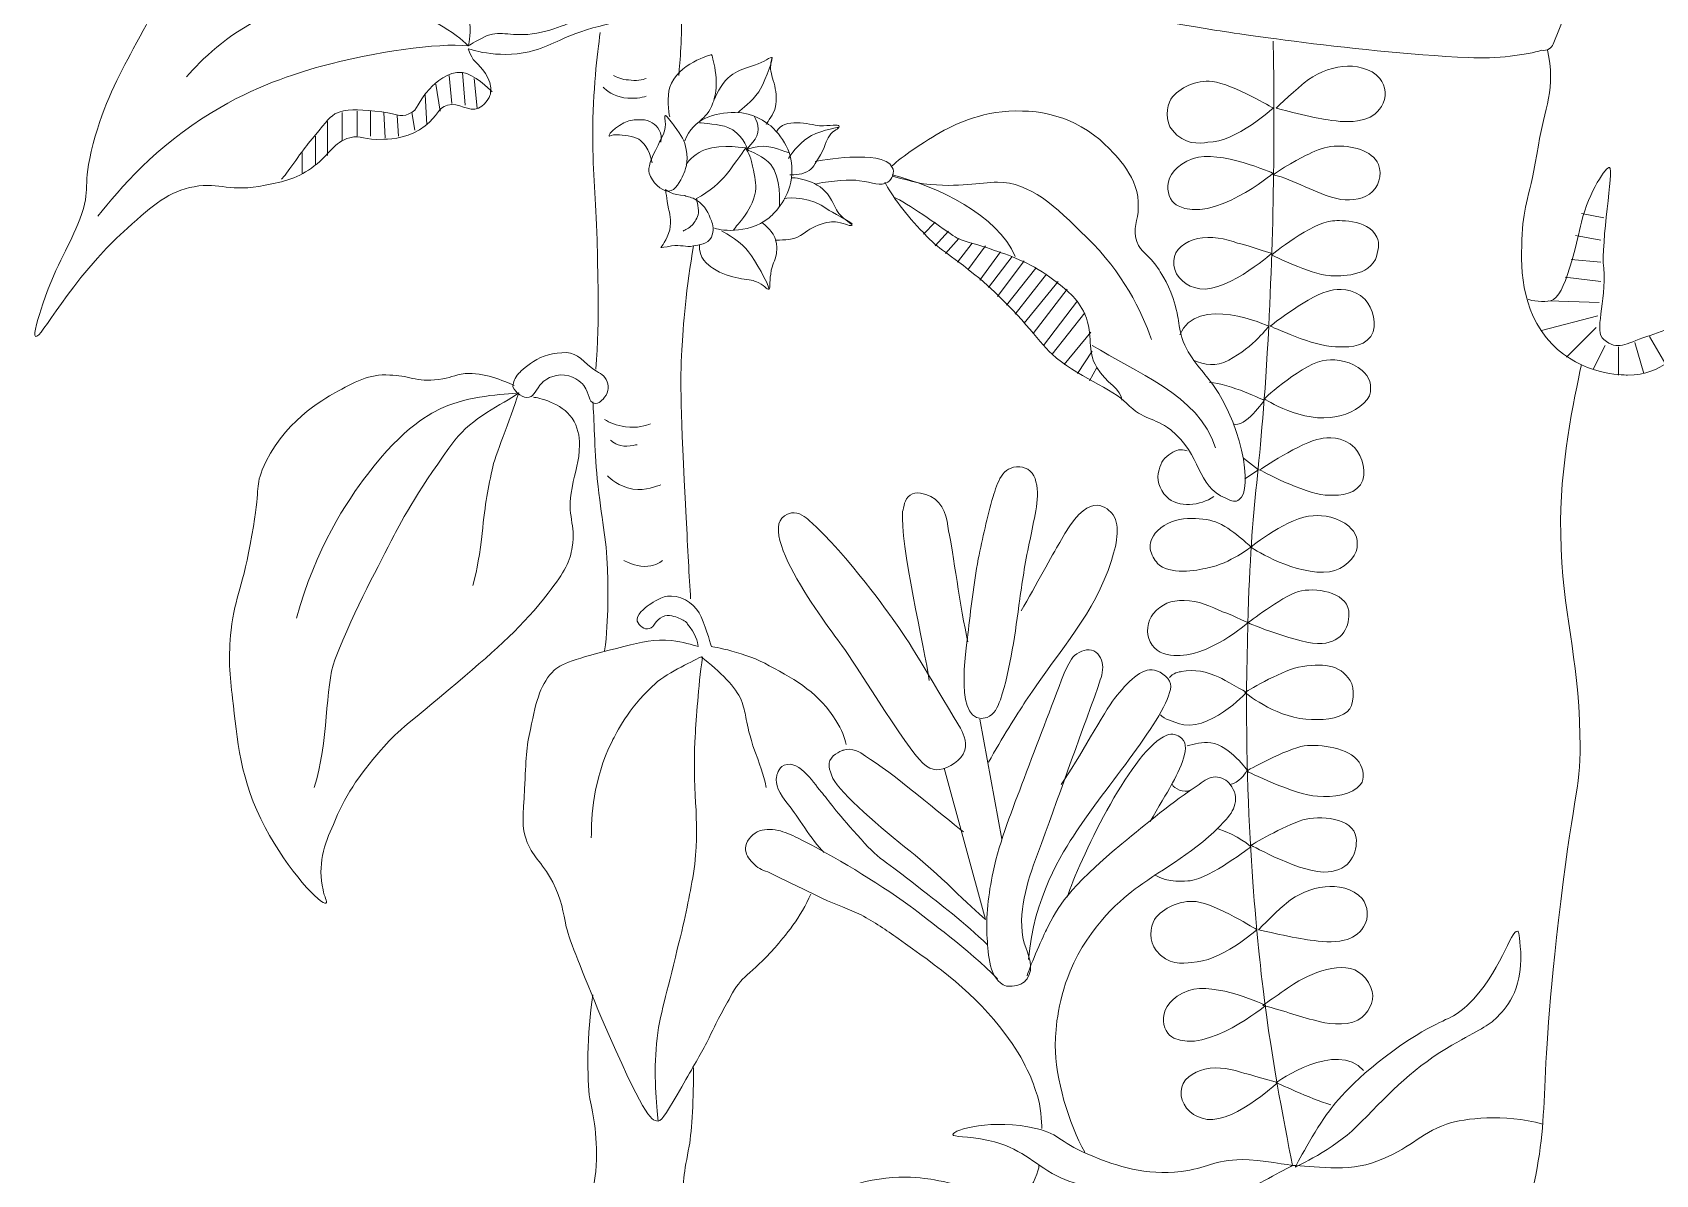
# Model space of a CAD drawing. Extents: x 26 to 586, y 226 to 583.
# Drawn here: x 294.4 to 403.9, y 269.6 to 346.6 of the extents above; entities that cross this region are included whole.
import ezdxf

# ---------------------------------------------------------------- set-up
doc = ezdxf.new("R2010")
doc.units = 0
doc.header["$MEASUREMENT"] = 0
doc.layers.add('Layer 1', color=7, linetype='Continuous')

msp = doc.modelspace()

# ---------------------------------------------------------------- linework, layer by layer
at = {"layer": 'Layer 1', "color": 7, "lineweight": 18, "true_color": 0xffffff}
for points in [[(323.42, 343.89), (323.62, 341.69)], [(321.62, 343.09), (321.92, 341.29)], [(322.52, 343.69), (322.72, 341.79)], [(324.22, 343.49), (324.42, 341.49)], [(320.92, 342.39), (321.02, 340.39)], [(314.32, 340.59), (314.32, 338.29)], [(315.32, 341.19), (315.32, 339.29)], [(316.32, 341.29), (316.32, 339.59)], [(317.22, 341.29), (317.22, 339.59)], [(318.12, 341.19), (318.22, 339.49)], [(319.02, 340.99), (319.12, 339.59)], [(320.02, 341.19), (320.22, 339.99)], [(313.52, 339.59), (313.52, 337.69)], [(312.62, 338.49), (312.62, 337.09)], [(398.92, 334.39), (400.42, 334.09)], [(354.52, 332.99), (355.32, 333.79)], [(355.32, 332.19), (356.22, 333.19)], [(400.22, 332.59), (398.52, 332.89)], [(356.02, 331.69), (356.92, 332.69)], [(356.82, 331.09), (357.82, 332.39)], [(357.52, 330.59), (358.72, 332.19)], [(358.32, 329.89), (359.72, 331.79)], [(358.92, 329.39), (360.52, 331.49)], [(359.52, 328.79), (361.32, 331.19)], [(400.22, 331.09), (398.22, 331.29)], [(360.12, 328.19), (362.12, 330.69)], [(360.72, 327.59), (362.82, 330.29)], [(361.32, 326.99), (363.62, 329.79)], [(397.82, 330.09), (400.22, 329.79)], [(361.92, 326.29), (364.22, 329.29)], [(362.62, 325.49), (364.92, 328.49)], [(363.22, 324.89), (365.42, 327.69)], [(400.02, 327.49), (396.22, 326.49)], [(396.72, 328.49), (400.12, 328.39)], [(364.02, 324.19), (365.82, 326.39)], [(399.92, 326.69), (397.92, 324.69)], [(400.52, 325.49), (399.72, 323.89)], [(401.42, 325.39), (401.42, 323.49)], [(402.52, 325.69), (403.12, 323.59)], [(403.52, 326.09), (404.62, 324.19)], [(364.92, 323.59), (365.92, 325.09)], [(365.72, 323.09), (366.22, 323.99)], [(376.22, 316.49), (377.12, 317.09), (376.12, 317.89)], [(359.82, 292.19), (358.32, 300.29)]]:
    msp.add_lwpolyline(points, dxfattribs=at)
for points, knots in [([(397.02, 345.79), (397.02, 345.79), (397.82, 347.79), (397.82, 347.79), (397.92, 348.09), (399.82, 347.89), (400.32, 347.69), (402.22, 346.99), (402.22, 348.19), (404.92, 348.09), (407.42, 347.89), (407.52, 349.79), (408.62, 349.99), (410.42, 350.39), (411.92, 349.49), (411.92, 349.49), (411.92, 349.49), (412.52, 347.49), (412.52, 347.49), (412.62, 347.09), (413.02, 346.89), (413.42, 346.99), (414.52, 347.09), (416.52, 347.49), (417.72, 347.89), (424.02, 350.09), (427.12, 351.19), (428.32, 351.89), (433.32, 354.79), (434.02, 356.09), (439.92, 360.29), (448.72, 366.59), (451.92, 366.99), (455.32, 372.09), (456.42, 373.79), (457.82, 375.89), (458.22, 378.99), (458.42, 380.49), (458.62, 383.59), (454.72, 391.69), (451.82, 397.69), (450.42, 400.59), (447.62, 403.49), (445.62, 405.59), (444.12, 406.49), (432.92, 412.19), (420.02, 418.79), (420.92, 418.09), (416.92, 420.29), (407.62, 425.29), (407.02, 426.29), (402.22, 427.99), (396.52, 429.99), (392.22, 431.59), (387.22, 430.29), (382.62, 429.09), (382.52, 426.89), (376.02, 424.29), (370.22, 421.99), (369.02, 423.29), (365.22, 421.59), (358.22, 418.49), (355.02, 411.19), (352.52, 405.39), (348.72, 396.49), (351.22, 395.39), (347.12, 385.09), (343.82, 376.69), (341.52, 375.89), (340.92, 369.89), (340.72, 367.69), (339.72, 359.39), (344.82, 354.09), (347.42, 351.39), (351.32, 350.59), (358.92, 348.89), (365.02, 347.59), (363.92, 348.49), (373.92, 346.79), (373.92, 346.79), (383.12, 345.29), (391.32, 344.89), (393.12, 344.79), (395.32, 345.09), (396.22, 345.39), (396.62, 345.29), (396.92, 345.59), (397.02, 345.79)], [0, 0, 0, 0, 1, 1, 1, 2, 2, 2, 3, 3, 3, 4, 4, 4, 5, 5, 5, 6, 6, 6, 7, 7, 7, 8, 8, 8, 9, 9, 9, 10, 10, 10, 11, 11, 11, 12, 12, 12, 13, 13, 13, 14, 14, 14, 15, 15, 15, 16, 16, 16, 17, 17, 17, 18, 18, 18, 19, 19, 19, 20, 20, 20, 21, 21, 21, 22, 22, 22, 23, 23, 23, 24, 24, 24, 25, 25, 25, 26, 26, 26, 27, 27, 27, 28, 28, 28, 29, 29, 29, 29]), ([(338.02, 343.69), (338.12, 344.69), (338.22, 346.19), (338.22, 348.19), (338.32, 351.99), (337.72, 353.19), (337.92, 356.49), (337.92, 357.49), (338.22, 359.19), (338.72, 362.39), (339.42, 366.69), (339.72, 367.99), (340.02, 370.09), (340.52, 373.09), (340.72, 376.19), (341.22, 382.59), (341.72, 389.69), (341.72, 391.09), (341.42, 392.59), (341.02, 394.89), (340.72, 394.89), (339.42, 399.39), (337.72, 405.09), (336.82, 408.19), (336.62, 412.09), (336.52, 413.59), (336.62, 414.89), (336.22, 417.29), (336.02, 418.79), (335.72, 419.99), (335.52, 420.79)], [0, 0, 0, 0, 1, 1, 1, 2, 2, 2, 3, 3, 3, 4, 4, 4, 5, 5, 5, 6, 6, 6, 7, 7, 7, 8, 8, 8, 9, 9, 9, 10, 10, 10, 10]), ([(332.42, 348.19), (331.92, 347.89), (331.22, 347.49), (330.32, 347.09), (329.72, 346.89), (329.02, 346.59), (328.12, 346.49), (326.52, 346.29), (325.92, 346.79), (324.92, 346.29), (324.32, 345.99), (323.82, 345.69), (323.82, 345.69), (323.82, 345.69), (324.02, 346.39), (323.92, 347.19), (323.92, 347.69), (323.62, 348.29), (321.32, 350.19), (320.12, 351.19), (319.52, 351.69), (318.62, 352.29), (317.32, 353.09), (316.32, 353.79), (314.92, 354.09), (312.52, 354.69), (310.52, 353.99), (309.42, 353.59), (306.72, 352.69), (305.12, 351.09), (304.42, 350.39), (303.12, 349.09), (302.52, 347.89), (301.22, 345.49), (300.22, 343.59), (299.22, 341.79), (298.52, 339.09), (297.72, 336.09), (298.42, 336.19), (297.62, 333.99), (296.92, 332.19), (296.12, 331.19), (295.12, 328.29), (294.82, 327.39), (294.42, 326.19), (294.62, 326.09), (295.02, 325.89), (296.82, 329.79), (300.82, 333.39), (302.62, 334.99), (303.62, 335.89), (305.32, 336.19), (307.12, 336.49), (307.72, 335.79), (310.12, 336.29), (311.32, 336.49), (312.42, 336.79), (313.42, 337.59), (314.52, 338.39), (314.72, 339.19), (315.82, 339.49), (316.62, 339.69), (316.72, 339.29), (318.12, 339.39), (318.72, 339.39), (319.92, 339.49), (320.92, 340.29), (321.82, 340.99), (321.72, 341.49), (322.42, 341.69), (323.22, 341.89), (323.82, 341.19), (324.52, 341.49), (325.12, 341.79), (325.32, 342.39), (325.32, 342.49), (325.52, 343.49), (324.52, 344.39), (324.42, 344.49), (324.02, 344.79), (323.82, 345.49), (323.82, 345.49), (323.82, 345.49), (325.72, 344.79), (327.92, 345.29), (329.62, 345.69), (329.82, 346.19), (332.22, 346.89), (333.32, 347.19), (334.32, 347.39), (334.92, 347.59)], [0, 0, 0, 0, 1, 1, 1, 2, 2, 2, 3, 3, 3, 4, 4, 4, 5, 5, 5, 6, 6, 6, 7, 7, 7, 8, 8, 8, 9, 9, 9, 10, 10, 10, 11, 11, 11, 12, 12, 12, 13, 13, 13, 14, 14, 14, 15, 15, 15, 16, 16, 16, 17, 17, 17, 18, 18, 18, 19, 19, 19, 20, 20, 20, 21, 21, 21, 22, 22, 22, 23, 23, 23, 24, 24, 24, 25, 25, 25, 26, 26, 26, 27, 27, 27, 28, 28, 28, 29, 29, 29, 30, 30, 30, 30]), ([(323.82, 345.69), (323.02, 346.49), (320.92, 347.89), (318.72, 348.59), (314.72, 349.79), (311.22, 348.19), (309.92, 347.59), (307.52, 346.39), (305.82, 344.79), (304.82, 343.59)], [0, 0, 0, 0, 1, 1, 1, 2, 2, 2, 3, 3, 3, 3]), ([(396.62, 345.39), (397.22, 342.89), (396.42, 341.39), (396.02, 338.99), (395.42, 335.39), (395.02, 334.99), (394.92, 332.99), (394.82, 330.99), (394.72, 327.89), (396.92, 325.59), (398.92, 323.49), (401.72, 323.49), (402.02, 323.49), (404.62, 323.49), (404.72, 324.99), (408.52, 326.09), (410.82, 326.69), (411.32, 326.39), (415.32, 327.39), (417.42, 327.89), (418.42, 328.29), (419.02, 329.29), (419.62, 330.29), (419.82, 331.69), (419.12, 332.69), (418.42, 333.79), (417.22, 333.29), (415.82, 334.39), (414.92, 335.09), (414.42, 336.49), (413.42, 339.19), (412.72, 341.19), (412.22, 342.49), (412.32, 344.29), (412.32, 345.69), (413.12, 346.09), (412.52, 347.59)], [0, 0, 0, 0, 1, 1, 1, 2, 2, 2, 3, 3, 3, 4, 4, 4, 5, 5, 5, 6, 6, 6, 7, 7, 7, 8, 8, 8, 9, 9, 9, 10, 10, 10, 11, 11, 11, 12, 12, 12, 12]), ([(332.72, 346.59), (332.52, 345.09), (332.22, 342.69), (332.22, 339.69), (332.22, 336.89), (332.42, 335.49), (332.52, 332.59), (332.52, 330.69), (332.72, 327.29), (332.42, 323.89)], [0, 0, 0, 0, 1, 1, 1, 2, 2, 2, 3, 3, 3, 3]), ([(323.82, 345.69), (321.72, 345.89), (317.62, 345.29), (313.82, 344.29), (312.12, 343.79), (309.42, 342.99), (306.52, 341.19), (302.72, 338.89), (300.32, 336.09), (298.82, 334.19)], [0, 0, 0, 0, 1, 1, 1, 2, 2, 2, 3, 3, 3, 3]), ([(339.42, 340.59), (339.62, 340.79), (340.02, 341.09), (340.22, 341.59), (340.52, 342.19), (340.72, 343.29), (340.32, 344.79), (340.32, 344.99), (340.22, 345.09), (340.22, 345.09), (340.22, 345.09), (337.92, 344.49), (337.42, 342.89), (337.22, 342.29), (337.32, 341.19), (337.42, 340.89)], [0, 0, 0, 0, 1, 1, 1, 2, 2, 2, 3, 3, 3, 4, 4, 4, 5, 5, 5, 5]), ([(343.92, 340.39), (344.02, 340.59), (344.42, 341.09), (344.52, 341.49), (344.82, 342.79), (344.12, 343.69), (344.22, 344.39), (344.22, 344.59), (344.32, 344.89), (344.32, 344.89), (344.22, 344.99), (343.82, 344.59), (343.12, 344.39), (342.02, 343.99), (341.22, 343.89), (340.42, 342.09)], [0, 0, 0, 0, 1, 1, 1, 2, 2, 2, 3, 3, 3, 4, 4, 4, 5, 5, 5, 5]), ([(378.12, 345.99), (378.22, 341.89), (378.22, 334.49), (377.82, 326.79), (377.32, 316.59), (376.62, 315.49), (376.42, 306.69), (376.02, 294.69), (377.02, 285.99), (377.32, 283.09), (377.92, 277.79), (378.82, 273.29), (379.42, 270.19)], [0, 0, 0, 0, 1, 1, 1, 2, 2, 2, 3, 3, 3, 4, 4, 4, 4]), ([(325.42, 342.59), (325.22, 342.79), (324.22, 343.79), (323.42, 343.89), (322.42, 343.99), (321.62, 343.19), (321.22, 342.79), (320.32, 341.89), (320.52, 341.39), (319.82, 341.09), (319.22, 340.79), (318.92, 341.19), (317.52, 341.29), (316.32, 341.39), (315.62, 341.49), (314.82, 341.09), (314.32, 340.79), (314.22, 340.49), (313.02, 339.09), (312.52, 338.49), (311.52, 336.99), (311.22, 336.69)], [0, 0, 0, 0, 1, 1, 1, 2, 2, 2, 3, 3, 3, 4, 4, 4, 5, 5, 5, 6, 6, 6, 7, 7, 7, 7]), ([(342.02, 341.19), (342.32, 341.49), (342.92, 341.89), (343.42, 342.59), (343.72, 342.99), (344.32, 344.59), (344.32, 344.89)], [0, 0, 0, 0, 1, 1, 1, 2, 2, 2, 2]), ([(381.82, 340.69), (382.52, 340.59), (383.32, 340.49), (384.12, 340.69), (384.62, 340.79), (385.12, 341.09), (385.42, 341.59), (385.82, 342.19), (385.72, 342.99), (385.32, 343.49), (384.72, 344.19), (383.62, 344.39), (382.82, 344.29), (381.92, 344.19), (380.92, 343.79), (380.22, 343.19), (379.92, 342.99), (378.32, 341.49), (378.32, 341.49), (378.32, 341.49), (380.92, 340.79), (381.82, 340.69)], [0, 0, 0, 0, 1, 1, 1, 2, 2, 2, 3, 3, 3, 4, 4, 4, 5, 5, 5, 6, 6, 6, 7, 7, 7, 7]), ([(332.92, 342.89), (333.12, 342.69), (333.62, 342.29), (334.32, 342.19), (335.02, 342.09), (335.52, 342.19), (335.82, 342.29)], [0, 0, 0, 0, 1, 1, 1, 2, 2, 2, 2]), ([(333.62, 343.69), (333.82, 343.59), (334.22, 343.39), (334.62, 343.39), (335.12, 343.29), (335.62, 343.39), (335.82, 343.49)], [0, 0, 0, 0, 1, 1, 1, 2, 2, 2, 2]), ([(374.02, 343.29), (372.92, 343.39), (371.82, 342.89), (371.22, 342.09), (370.92, 341.59), (370.82, 340.59), (371.32, 339.99), (372.12, 338.99), (373.12, 339.09), (373.72, 339.19), (375.62, 339.19), (378.12, 341.49), (378.12, 341.49), (378.12, 341.49), (375.42, 343.09), (374.02, 343.29)], [0, 0, 0, 0, 1, 1, 1, 2, 2, 2, 3, 3, 3, 4, 4, 4, 5, 5, 5, 5]), ([(395.32, 328.59), (395.52, 328.49), (396.42, 328.39), (396.82, 328.49), (397.42, 328.69), (397.72, 329.49), (398.12, 330.69), (398.62, 332.29), (398.72, 333.09), (398.92, 333.79), (399.42, 335.89), (400.62, 337.59), (400.82, 337.49), (401.12, 337.39), (400.22, 332.39), (400.42, 330.69), (400.62, 328.39), (399.72, 326.39), (400.42, 325.89), (401.42, 325.09), (401.82, 325.59), (403.32, 326.09), (404.62, 326.49), (406.02, 326.99), (406.62, 328.29), (406.92, 328.99), (406.92, 329.59), (406.62, 331.19), (405.92, 334.99), (405.52, 335.89), (405.32, 337.89), (405.12, 340.29), (405.42, 342.59), (405.72, 342.59), (406.02, 342.59), (406.02, 341.09), (406.82, 338.29), (408.12, 333.79), (409.32, 332.89), (408.92, 330.49), (408.72, 329.49), (408.32, 328.79), (408.72, 328.39), (409.22, 327.89), (410.52, 328.29), (412.32, 328.79), (413.62, 329.19), (414.32, 329.39), (414.32, 329.79), (414.42, 330.49), (413.82, 331.09), (412.22, 332.39), (411.22, 333.19), (410.92, 334.29), (410.72, 335.69), (410.62, 336.89), (410.62, 338.59), (410.92, 338.69), (411.22, 338.69), (411.22, 336.79), (412.62, 334.79), (413.42, 333.59), (413.72, 333.89), (415.02, 332.19), (416.02, 330.89), (416.32, 330.09), (416.92, 330.09), (417.42, 330.09), (417.72, 330.79), (417.92, 331.19), (418.42, 332.19), (418.22, 333.19), (418.12, 333.59)], [0, 0, 0, 0, 1, 1, 1, 2, 2, 2, 3, 3, 3, 4, 4, 4, 5, 5, 5, 6, 6, 6, 7, 7, 7, 8, 8, 8, 9, 9, 9, 10, 10, 10, 11, 11, 11, 12, 12, 12, 13, 13, 13, 14, 14, 14, 15, 15, 15, 16, 16, 16, 17, 17, 17, 18, 18, 18, 19, 19, 19, 20, 20, 20, 21, 21, 21, 22, 22, 22, 23, 23, 23, 24, 24, 24, 24]), ([(336.82, 339.19), (336.92, 339.79), (336.62, 340.29), (336.22, 340.49), (335.82, 340.79), (335.22, 340.69), (335.02, 340.69), (334.02, 340.59), (333.22, 339.69), (333.32, 339.59), (333.32, 339.59), (333.52, 339.69), (333.82, 339.69), (334.32, 339.69), (334.92, 339.59), (335.32, 339.39), (335.62, 339.19), (336.02, 338.79), (336.22, 337.79)], [0, 0, 0, 0, 1, 1, 1, 2, 2, 2, 3, 3, 3, 4, 4, 4, 5, 5, 5, 6, 6, 6, 6]), ([(337.32, 335.89), (337.82, 335.89), (338.12, 336.59), (338.32, 336.99), (338.42, 337.19), (338.72, 337.89), (338.52, 338.69), (338.42, 339.29), (338.22, 339.59), (337.72, 340.29), (337.62, 340.39), (337.22, 340.99), (337.12, 340.99), (337.02, 340.99), (337.12, 340.69), (337.12, 340.39), (337.12, 339.89), (336.92, 339.59), (336.62, 338.99), (336.12, 337.99), (335.92, 337.49), (336.02, 337.09), (336.22, 336.49), (336.82, 335.89), (337.32, 335.89)], [0, 0, 0, 0, 1, 1, 1, 2, 2, 2, 3, 3, 3, 4, 4, 4, 5, 5, 5, 6, 6, 6, 7, 7, 7, 8, 8, 8, 8]), ([(340.42, 333.39), (340.62, 333.29), (342.62, 332.89), (344.12, 334.09), (344.32, 334.29), (345.42, 335.19), (345.62, 336.79), (345.82, 338.19), (345.22, 339.39), (344.22, 340.29), (343.92, 340.49), (343.12, 341.19), (341.82, 341.19), (340.42, 341.19), (339.02, 340.79), (338.42, 339.29)], [0, 0, 0, 0, 1, 1, 1, 2, 2, 2, 3, 3, 3, 4, 4, 4, 5, 5, 5, 5]), ([(343.12, 340.89), (343.42, 340.49), (343.52, 339.69), (343.02, 339.19), (342.82, 338.99), (342.62, 338.69), (342.62, 338.69), (342.62, 338.69), (343.12, 338.89), (343.42, 338.89), (344.22, 338.99), (344.72, 338.69), (345.42, 338.49)], [0, 0, 0, 0, 1, 1, 1, 2, 2, 2, 3, 3, 3, 4, 4, 4, 4]), ([(345.52, 336.99), (345.82, 336.99), (346.42, 336.99), (346.82, 337.29), (347.12, 337.49), (347.32, 337.89), (347.72, 338.59), (348.02, 339.29), (348.02, 339.49), (348.42, 339.89), (348.72, 340.09), (348.92, 340.19), (348.82, 340.29), (348.82, 340.39), (348.22, 340.29), (347.52, 340.29), (346.82, 340.39), (345.12, 340.89), (344.62, 339.89)], [0, 0, 0, 0, 1, 1, 1, 2, 2, 2, 3, 3, 3, 4, 4, 4, 5, 5, 5, 6, 6, 6, 6]), ([(351.92, 336.49), (352.32, 335.69), (353.42, 334.19), (354.52, 333.09), (355.72, 331.79), (356.02, 331.89), (358.32, 329.99), (361.22, 327.49), (362.12, 325.89), (363.22, 324.89), (364.72, 323.49), (367.42, 322.49), (368.22, 321.59), (369.42, 320.39), (370.02, 320.69), (371.22, 319.79), (373.32, 318.09), (372.92, 315.99), (374.92, 315.19), (375.32, 314.99), (375.62, 314.89), (375.82, 315.09), (376.82, 315.69), (376.02, 320.59), (373.62, 323.39), (373.12, 324.09), (372.12, 324.99), (371.82, 326.59), (371.72, 327.19), (371.72, 327.39), (371.52, 328.19), (371.12, 329.49), (370.62, 330.29), (370.42, 330.59), (369.62, 331.79), (369.22, 331.69), (368.92, 332.49), (368.62, 333.39), (369.02, 333.89), (369.02, 334.79), (369.12, 336.79), (367.52, 338.29), (366.82, 338.99), (364.72, 341.09), (362.02, 341.29), (361.22, 341.29), (358.62, 341.39), (356.72, 340.39), (355.92, 339.99), (354.52, 339.19), (353.02, 338.19), (352.42, 337.59)], [0, 0, 0, 0, 1, 1, 1, 2, 2, 2, 3, 3, 3, 4, 4, 4, 5, 5, 5, 6, 6, 6, 7, 7, 7, 8, 8, 8, 9, 9, 9, 10, 10, 10, 11, 11, 11, 12, 12, 12, 13, 13, 13, 14, 14, 14, 15, 15, 15, 16, 16, 16, 17, 17, 17, 17]), ([(338.52, 337.69), (338.72, 337.99), (339.22, 338.49), (339.82, 338.69), (340.92, 339.09), (342.62, 338.79), (342.62, 338.79), (342.62, 338.79), (342.32, 339.79), (341.32, 340.19), (340.82, 340.39), (339.62, 340.49), (339.42, 340.49)], [0, 0, 0, 0, 1, 1, 1, 2, 2, 2, 3, 3, 3, 4, 4, 4, 4]), ([(348.82, 340.19), (348.62, 340.19), (347.32, 339.89), (346.72, 339.49), (346.12, 339.09), (345.52, 338.29), (345.42, 338.09)], [0, 0, 0, 0, 1, 1, 1, 2, 2, 2, 2]), ([(341.72, 333.29), (341.92, 333.59), (343.12, 334.69), (343.22, 336.09), (343.22, 336.59), (343.12, 336.99), (342.92, 337.89), (342.82, 338.39), (342.52, 338.79), (342.52, 338.79), (342.52, 338.79), (341.92, 337.89), (341.22, 336.99), (340.82, 336.49), (340.12, 335.89), (339.22, 335.39)], [0, 0, 0, 0, 1, 1, 1, 2, 2, 2, 3, 3, 3, 4, 4, 4, 5, 5, 5, 5]), ([(344.82, 334.89), (344.82, 335.09), (344.92, 336.79), (344.22, 337.69), (343.82, 338.19), (342.82, 338.59), (342.62, 338.69)], [0, 0, 0, 0, 1, 1, 1, 2, 2, 2, 2]), ([(378.12, 337.09), (378.12, 337.09), (374.52, 338.69), (372.72, 338.09), (370.32, 337.19), (370.92, 335.19), (371.72, 334.89), (374.02, 333.69), (378.12, 337.09), (378.12, 337.09)], [0, 0, 0, 0, 1, 1, 1, 2, 2, 2, 3, 3, 3, 3]), ([(382.42, 335.39), (383.12, 335.19), (384.02, 335.29), (384.62, 335.69), (385.22, 336.09), (385.52, 336.99), (385.22, 337.69), (385.02, 338.19), (384.52, 338.49), (384.02, 338.69), (382.82, 339.09), (381.62, 338.99), (380.52, 338.39), (380.22, 338.29), (378.32, 337.19), (378.12, 336.99), (379.52, 336.69), (381.02, 335.69), (382.42, 335.39)], [0, 0, 0, 0, 1, 1, 1, 2, 2, 2, 3, 3, 3, 4, 4, 4, 5, 5, 5, 6, 6, 6, 6]), ([(347.32, 336.39), (348.32, 336.59), (349.62, 336.69), (350.22, 336.59), (351.12, 336.49), (351.62, 336.19), (352.12, 336.49), (352.42, 336.69), (352.62, 337.19), (352.42, 337.49), (352.12, 338.19), (350.62, 338.19), (349.92, 338.19), (349.02, 338.19), (347.72, 337.99), (347.22, 337.89)], [0, 0, 0, 0, 1, 1, 1, 2, 2, 2, 3, 3, 3, 4, 4, 4, 5, 5, 5, 5]), ([(344.52, 332.59), (344.82, 332.59), (345.62, 332.59), (346.02, 332.79), (346.62, 333.09), (346.82, 333.39), (347.42, 333.59), (348.02, 333.79), (348.42, 333.89), (348.72, 333.79), (349.32, 333.69), (349.62, 333.49), (349.72, 333.59), (349.72, 333.69), (349.22, 333.89), (348.82, 334.39), (348.52, 334.79), (348.62, 334.79), (348.32, 335.29), (347.72, 336.49), (346.22, 336.79), (345.62, 336.79)], [0, 0, 0, 0, 1, 1, 1, 2, 2, 2, 3, 3, 3, 4, 4, 4, 5, 5, 5, 6, 6, 6, 7, 7, 7, 7]), ([(369.92, 325.89), (369.22, 327.79), (368.02, 330.39), (365.52, 332.79), (363.42, 334.89), (361.72, 336.49), (359.52, 336.49), (358.32, 336.49), (357.02, 336.09), (354.52, 336.39), (353.92, 336.49), (352.82, 336.79), (352.42, 336.89)], [0, 0, 0, 0, 1, 1, 1, 2, 2, 2, 3, 3, 3, 4, 4, 4, 4]), ([(337.12, 335.99), (337.12, 335.99), (337.22, 335.39), (337.32, 334.69), (337.42, 334.49), (337.52, 333.89), (337.42, 333.29), (337.22, 332.59), (336.82, 332.09), (336.82, 332.09), (336.82, 332.09), (337.12, 332.09), (337.52, 332.19), (338.22, 332.29), (338.42, 332.09), (339.02, 332.19), (339.32, 332.29), (340.02, 332.29), (340.22, 332.79), (340.42, 333.19), (340.32, 333.69), (340.22, 333.89), (340.02, 334.39), (339.82, 334.89), (339.22, 335.29), (338.92, 335.49), (338.62, 335.49), (338.42, 335.59), (337.62, 335.59), (337.12, 335.99), (337.12, 335.99)], [0, 0, 0, 0, 1, 1, 1, 2, 2, 2, 3, 3, 3, 4, 4, 4, 5, 5, 5, 6, 6, 6, 7, 7, 7, 8, 8, 8, 9, 9, 9, 10, 10, 10, 10]), ([(338.32, 333.19), (338.42, 333.29), (338.72, 333.39), (338.92, 333.59), (339.02, 333.69), (339.22, 333.99), (339.32, 334.29), (339.42, 334.59), (339.22, 335.29), (339.22, 335.39)], [0, 0, 0, 0, 1, 1, 1, 2, 2, 2, 3, 3, 3, 3]), ([(349.72, 333.69), (349.62, 333.79), (348.32, 334.49), (348.02, 334.69), (347.02, 335.49), (345.52, 335.49), (345.12, 335.39)], [0, 0, 0, 0, 1, 1, 1, 2, 2, 2, 2]), ([(367.92, 321.79), (367.92, 322.49), (366.82, 322.99), (366.22, 323.99), (365.52, 325.19), (366.02, 326.09), (365.42, 327.59), (364.92, 328.69), (364.12, 329.29), (363.32, 329.89), (361.92, 330.99), (360.52, 331.49), (359.32, 331.89), (357.72, 332.49), (357.32, 332.39), (356.52, 332.89), (355.52, 333.59), (353.42, 335.09), (352.52, 335.49)], [0, 0, 0, 0, 1, 1, 1, 2, 2, 2, 3, 3, 3, 4, 4, 4, 5, 5, 5, 6, 6, 6, 6]), ([(381.92, 330.19), (382.32, 330.19), (384.32, 329.99), (385.02, 331.29), (385.22, 331.79), (385.32, 332.39), (385.12, 332.79), (384.52, 334.09), (382.32, 333.89), (382.12, 333.89), (380.72, 333.79), (378.02, 331.59), (378.02, 331.59), (378.02, 331.59), (380.62, 330.29), (381.92, 330.19)], [0, 0, 0, 0, 1, 1, 1, 2, 2, 2, 3, 3, 3, 4, 4, 4, 5, 5, 5, 5]), ([(339.42, 332.29), (339.32, 331.39), (340.02, 330.89), (340.32, 330.69), (341.52, 329.89), (342.82, 329.99), (343.22, 329.79), (343.82, 329.59), (343.92, 329.19), (344.12, 329.29), (344.22, 329.39), (344.12, 329.69), (344.22, 330.29), (344.32, 331.09), (344.52, 331.09), (344.62, 331.69), (344.62, 331.89), (344.72, 332.69), (344.22, 333.19), (344.12, 333.39), (343.72, 333.69), (343.62, 333.79)], [0, 0, 0, 0, 1, 1, 1, 2, 2, 2, 3, 3, 3, 4, 4, 4, 5, 5, 5, 6, 6, 6, 7, 7, 7, 7]), ([(344.12, 329.29), (344.02, 329.69), (343.22, 331.19), (342.72, 331.79), (342.32, 332.39), (341.22, 333.09), (340.92, 333.19)], [0, 0, 0, 0, 1, 1, 1, 2, 2, 2, 2]), ([(378.02, 331.69), (378.02, 331.69), (375.82, 332.39), (375.72, 332.39), (374.92, 332.69), (373.92, 332.89), (373.02, 332.69), (372.22, 332.49), (371.42, 331.99), (371.42, 331.19), (371.32, 330.39), (372.02, 329.59), (372.82, 329.39), (374.62, 328.69), (378.02, 331.69), (378.02, 331.69)], [0, 0, 0, 0, 1, 1, 1, 2, 2, 2, 3, 3, 3, 4, 4, 4, 5, 5, 5, 5]), ([(339.02, 332.19), (338.52, 329.49), (338.32, 326.69), (338.22, 325.19), (338.12, 322.99), (338.12, 321.29), (338.52, 313.89), (338.62, 311.79), (338.72, 309.89), (338.82, 308.39)], [0, 0, 0, 0, 1, 1, 1, 2, 2, 2, 3, 3, 3, 3]), ([(372.72, 324.49), (373.52, 324.19), (374.22, 323.99), (375.12, 324.49), (376.82, 325.39), (377.82, 326.79), (377.82, 326.79), (377.82, 326.79), (372.92, 328.99), (371.82, 326.19)], [0, 0, 0, 0, 1, 1, 1, 2, 2, 2, 3, 3, 3, 3]), ([(382.32, 325.39), (383.02, 325.39), (384.12, 325.29), (384.72, 326.09), (385.22, 326.89), (384.82, 327.99), (384.32, 328.59), (383.52, 329.39), (382.42, 329.29), (382.02, 329.19), (380.72, 328.99), (377.92, 326.79), (377.92, 326.79), (377.92, 326.79), (380.92, 325.39), (382.32, 325.39)], [0, 0, 0, 0, 1, 1, 1, 2, 2, 2, 3, 3, 3, 4, 4, 4, 5, 5, 5, 5]), ([(398.92, 324.19), (398.42, 321.89), (397.42, 317.29), (397.52, 312.79), (397.62, 307.19), (398.72, 304.79), (398.82, 299.19), (398.92, 295.79), (398.42, 295.49), (397.52, 287.99), (395.82, 274.19), (397.02, 273.99), (395.32, 267.29), (394.02, 262.19), (393.32, 262.09), (391.32, 254.19), (391.32, 254.19), (390.22, 249.89), (389.52, 242.99), (389.02, 238.09), (389.22, 236.59), (390.12, 235.19), (392.02, 232.19), (395.82, 231.59), (396.72, 231.49), (400.22, 230.89), (400.72, 232.49), (405.22, 232.39), (409.02, 232.29), (409.42, 231.19), (413.12, 231.39), (415.02, 231.49), (417.12, 231.59), (419.12, 232.99), (419.22, 233.09), (422.72, 235.49), (423.12, 239.59), (423.32, 241.69), (422.52, 242.69), (421.42, 246.09), (421.02, 247.39), (420.42, 250.09), (419.42, 255.39), (418.02, 262.69), (417.32, 266.39), (417.32, 267.39), (417.12, 270.89), (417.42, 275.99), (418.22, 281.09), (418.52, 282.79), (418.72, 283.99), (418.62, 285.79), (418.42, 289.19), (417.12, 290.09), (416.62, 293.69), (416.42, 295.09), (416.52, 296.79), (416.72, 300.29), (416.92, 304.99), (417.32, 305.29), (417.32, 307.89), (417.32, 310.09), (417.02, 311.09), (416.02, 316.59), (415.62, 318.69), (414.62, 323.09), (413.92, 327.19)], [0, 0, 0, 0, 1, 1, 1, 2, 2, 2, 3, 3, 3, 4, 4, 4, 5, 5, 5, 6, 6, 6, 7, 7, 7, 8, 8, 8, 9, 9, 9, 10, 10, 10, 11, 11, 11, 12, 12, 12, 13, 13, 13, 14, 14, 14, 15, 15, 15, 16, 16, 16, 17, 17, 17, 18, 18, 18, 19, 19, 19, 20, 20, 20, 21, 21, 21, 22, 22, 22, 22]), ([(327.92, 321.99), (328.32, 322.09), (328.32, 322.49), (328.82, 322.99), (328.92, 323.09), (329.52, 323.59), (330.32, 323.49), (331.12, 323.39), (331.62, 322.79), (331.62, 322.79), (332.02, 322.19), (331.92, 321.69), (332.32, 321.59), (332.62, 321.49), (332.92, 321.89), (333.02, 321.99), (333.32, 322.39), (333.32, 322.79), (333.12, 323.19), (332.92, 323.59), (332.62, 323.59), (332.12, 323.99), (331.42, 324.59), (331.02, 325.09), (330.12, 324.99), (328.42, 324.99), (327.22, 323.59), (327.12, 323.49), (326.92, 323.19), (326.82, 322.89), (326.82, 322.69), (327.02, 322.29), (327.52, 321.89), (327.92, 321.99)], [0, 0, 0, 0, 1, 1, 1, 2, 2, 2, 3, 3, 3, 4, 4, 4, 5, 5, 5, 6, 6, 6, 7, 7, 7, 8, 8, 8, 9, 9, 9, 10, 10, 10, 11, 11, 11, 11]), ([(377.52, 321.89), (377.52, 321.89), (380.12, 320.19), (382.42, 320.69), (383.12, 320.79), (384.32, 321.39), (384.62, 322.09), (384.82, 322.79), (384.62, 323.39), (384.12, 323.79), (383.42, 324.39), (382.42, 324.59), (381.72, 324.49), (380.22, 324.39), (377.52, 321.89), (377.52, 321.89)], [0, 0, 0, 0, 1, 1, 1, 2, 2, 2, 3, 3, 3, 4, 4, 4, 5, 5, 5, 5]), ([(326.92, 322.79), (326.22, 323.09), (324.82, 323.69), (323.62, 323.59), (322.82, 323.49), (322.62, 323.29), (321.82, 323.19), (320.32, 322.99), (319.72, 323.49), (318.52, 323.49), (317.12, 323.59), (316.12, 322.99), (314.82, 322.29), (314.12, 321.89), (311.22, 320.29), (309.92, 317.09), (309.42, 315.79), (309.82, 315.99), (309.22, 312.69), (308.62, 309.19), (308.12, 308.69), (307.82, 306.29), (307.62, 304.49), (307.72, 303.19), (307.92, 301.69), (308.22, 298.99), (308.42, 296.09), (310.12, 292.99), (311.62, 290.09), (313.92, 287.69), (314.22, 287.89), (314.32, 287.99), (314.12, 288.29), (314.02, 288.79), (313.62, 290.39), (314.12, 291.89), (314.72, 293.19), (315.42, 294.99), (316.42, 296.49), (317.92, 298.19), (319.02, 299.49), (319.42, 299.69), (323.12, 302.79), (325.82, 305.09), (327.52, 306.59), (329.22, 308.79), (330.32, 310.19), (330.72, 310.99), (330.82, 311.89), (331.12, 313.49), (330.42, 313.89), (330.82, 315.89), (331.02, 317.09), (331.32, 317.59), (331.32, 318.79), (331.32, 319.39), (331.22, 319.99), (330.82, 320.59), (330.12, 321.59), (328.52, 321.99), (328.22, 321.99)], [0, 0, 0, 0, 1, 1, 1, 2, 2, 2, 3, 3, 3, 4, 4, 4, 5, 5, 5, 6, 6, 6, 7, 7, 7, 8, 8, 8, 9, 9, 9, 10, 10, 10, 11, 11, 11, 12, 12, 12, 13, 13, 13, 14, 14, 14, 15, 15, 15, 16, 16, 16, 17, 17, 17, 18, 18, 18, 19, 19, 19, 20, 20, 20, 20]), ([(327.22, 322.29), (326.22, 322.19), (323.82, 322.09), (322.12, 321.29), (321.42, 320.99), (319.42, 319.99), (317.02, 316.79), (315.62, 314.99), (313.52, 311.79), (312.22, 307.09)], [0, 0, 0, 0, 1, 1, 1, 2, 2, 2, 3, 3, 3, 3]), ([(327.22, 322.29), (326.12, 321.49), (324.02, 320.59), (322.92, 319.09), (320.72, 316.19), (319.22, 313.49), (318.82, 312.69), (317.82, 310.69), (316.22, 307.89), (314.82, 304.29), (314.12, 302.49), (314.42, 298.69), (313.42, 295.69)], [0, 0, 0, 0, 1, 1, 1, 2, 2, 2, 3, 3, 3, 4, 4, 4, 4]), ([(327.22, 322.29), (326.62, 320.39), (325.62, 318.09), (325.42, 317.09), (325.12, 315.59), (324.92, 314.69), (324.72, 312.39), (324.52, 310.99), (324.32, 309.89), (324.12, 309.29)], [0, 0, 0, 0, 1, 1, 1, 2, 2, 2, 3, 3, 3, 3]), ([(375.42, 320.19), (376.22, 319.89), (377.52, 321.79), (377.52, 321.79), (377.52, 321.79), (375.22, 322.89), (373.82, 322.99)], [0, 0, 0, 0, 1, 1, 1, 2, 2, 2, 2]), ([(333.02, 304.89), (333.32, 307.09), (333.22, 309.19), (333.22, 310.39), (333.12, 312.59), (332.82, 313.69), (332.52, 316.49), (332.32, 318.59), (332.32, 320.59), (332.22, 321.69)], [0, 0, 0, 0, 1, 1, 1, 2, 2, 2, 3, 3, 3, 3]), ([(333.02, 320.49), (333.32, 320.29), (333.82, 320.09), (334.42, 319.99), (335.22, 319.89), (335.82, 320.09), (336.12, 320.19)], [0, 0, 0, 0, 1, 1, 1, 2, 2, 2, 2]), ([(333.42, 319.09), (333.52, 318.99), (333.92, 318.69), (334.52, 318.69), (334.82, 318.69), (335.12, 318.79), (335.22, 318.79)], [0, 0, 0, 0, 1, 1, 1, 2, 2, 2, 2]), ([(381.62, 315.39), (382.32, 315.39), (383.42, 315.29), (384.02, 316.09), (384.52, 316.89), (384.12, 317.99), (383.62, 318.59), (382.82, 319.39), (381.72, 319.29), (381.32, 319.19), (380.02, 318.99), (377.22, 317.09), (377.22, 317.09), (377.22, 317.09), (380.22, 315.49), (381.62, 315.39)], [0, 0, 0, 0, 1, 1, 1, 2, 2, 2, 3, 3, 3, 4, 4, 4, 5, 5, 5, 5]), ([(372.32, 318.39), (371.82, 318.49), (371.62, 318.49), (371.22, 318.19), (370.82, 317.99), (370.52, 317.59), (370.42, 317.09), (370.22, 316.49), (370.42, 315.79), (370.92, 315.29), (371.72, 314.49), (373.22, 314.69), (374.12, 315.29)], [0, 0, 0, 0, 1, 1, 1, 2, 2, 2, 3, 3, 3, 4, 4, 4, 4]), ([(333.22, 316.69), (333.42, 316.49), (333.92, 315.99), (334.92, 315.79), (335.82, 315.69), (336.52, 315.99), (336.82, 316.09)], [0, 0, 0, 0, 1, 1, 1, 2, 2, 2, 2]), ([(361.02, 317.29), (359.82, 317.39), (359.52, 316.19), (359.22, 315.29), (358.82, 313.89), (358.52, 312.49), (358.22, 311.09), (357.92, 309.39), (357.72, 307.69), (357.52, 305.99), (357.42, 305.09), (356.52, 299.69), (358.82, 300.39), (359.32, 300.59), (359.52, 301.09), (359.72, 301.59), (360.42, 303.79), (360.72, 306.09), (361.02, 308.39), (361.22, 309.69), (361.42, 311.09), (361.72, 312.39), (361.92, 313.59), (362.42, 315.09), (362.12, 316.29), (362.02, 316.89), (361.52, 317.29), (361.02, 317.29)], [0, 0, 0, 0, 1, 1, 1, 2, 2, 2, 3, 3, 3, 4, 4, 4, 5, 5, 5, 6, 6, 6, 7, 7, 7, 8, 8, 8, 9, 9, 9, 9]), ([(357.52, 305.49), (357.02, 307.79), (356.52, 311.59), (356.22, 312.99), (356.12, 313.79), (355.92, 314.89), (355.02, 315.29), (354.62, 315.49), (354.02, 315.69), (353.62, 315.39), (353.22, 315.09), (353.22, 314.59), (353.12, 314.29), (352.92, 312.19), (354.62, 304.99), (354.92, 302.89)], [0, 0, 0, 0, 1, 1, 1, 2, 2, 2, 3, 3, 3, 4, 4, 4, 5, 5, 5, 5]), ([(358.92, 297.39), (359.82, 298.99), (360.82, 300.59), (361.42, 301.49), (363.92, 305.29), (366.02, 307.29), (367.22, 310.99), (367.62, 312.29), (367.82, 313.49), (367.22, 314.19), (366.82, 314.59), (365.62, 315.79), (363.72, 312.19), (363.22, 311.39), (362.12, 309.29), (361.12, 307.59)], [0, 0, 0, 0, 1, 1, 1, 2, 2, 2, 3, 3, 3, 4, 4, 4, 5, 5, 5, 5]), ([(355.62, 296.89), (356.22, 296.99), (357.12, 297.49), (357.32, 298.19), (357.52, 298.79), (357.12, 299.49), (357.02, 299.69), (354.72, 303.49), (353.62, 305.49), (352.42, 307.09), (352.42, 307.09), (349.42, 311.39), (346.82, 313.69), (346.62, 313.89), (346.12, 314.29), (345.62, 314.19), (342.52, 313.59), (348.52, 305.99), (349.22, 304.99), (353.62, 298.29), (354.42, 296.69), (355.62, 296.89)], [0, 0, 0, 0, 1, 1, 1, 2, 2, 2, 3, 3, 3, 4, 4, 4, 5, 5, 5, 6, 6, 6, 7, 7, 7, 7]), ([(376.62, 311.89), (376.62, 311.89), (375.32, 313.19), (374.22, 313.59), (373.32, 313.89), (371.42, 314.09), (370.32, 312.99), (369.42, 312.09), (369.92, 311.29), (370.32, 310.79), (371.12, 309.99), (372.92, 310.29), (373.72, 310.49), (375.22, 310.79), (376.62, 311.89), (376.62, 311.89)], [0, 0, 0, 0, 1, 1, 1, 2, 2, 2, 3, 3, 3, 4, 4, 4, 5, 5, 5, 5]), ([(376.62, 311.89), (376.62, 311.89), (379.12, 310.19), (381.52, 310.19), (382.62, 310.19), (383.42, 310.89), (383.72, 311.59), (383.92, 312.29), (383.72, 312.89), (383.22, 313.29), (382.52, 313.89), (381.52, 314.09), (380.82, 313.99), (379.22, 313.99), (376.62, 311.89), (376.62, 311.89)], [0, 0, 0, 0, 1, 1, 1, 2, 2, 2, 3, 3, 3, 4, 4, 4, 5, 5, 5, 5]), ([(334.32, 310.99), (334.52, 310.89), (335.02, 310.59), (335.72, 310.59), (336.32, 310.59), (336.72, 310.79), (336.92, 310.99)], [0, 0, 0, 0, 1, 1, 1, 2, 2, 2, 2]), ([(381.42, 305.39), (382.82, 305.49), (383.32, 306.59), (383.22, 307.59), (383.02, 308.89), (380.92, 309.19), (379.82, 308.89), (378.62, 308.49), (376.42, 306.79), (376.42, 306.79), (376.42, 306.79), (379.92, 305.29), (381.42, 305.39)], [0, 0, 0, 0, 1, 1, 1, 2, 2, 2, 3, 3, 3, 4, 4, 4, 4]), ([(349.32, 298.59), (349.22, 298.99), (349.02, 299.59), (348.62, 300.19), (347.52, 301.99), (346.02, 302.89), (344.12, 303.89), (342.62, 304.79), (340.22, 305.19), (340.22, 305.19), (340.22, 305.19), (339.92, 306.29), (339.52, 307.19), (339.22, 307.89), (338.42, 308.59), (337.52, 308.59), (336.82, 308.59), (336.32, 308.19), (336.02, 307.99), (335.72, 307.79), (335.12, 307.29), (335.22, 306.89), (335.32, 306.59), (335.72, 306.29), (336.02, 306.39), (336.42, 306.49), (336.42, 306.99), (336.92, 307.19), (337.32, 307.39), (337.82, 307.19), (338.02, 307.09), (338.32, 306.99), (338.52, 306.89), (338.62, 306.69), (339.12, 306.09), (339.32, 305.49), (339.32, 305.19), (338.92, 305.29), (338.32, 305.49), (337.52, 305.59), (336.42, 305.69), (335.52, 305.49), (334.32, 305.19), (331.52, 304.49), (330.12, 304.09), (329.62, 303.59), (328.72, 302.69), (328.42, 301.69), (328.02, 299.59), (327.72, 298.49), (327.72, 297.49), (327.62, 295.59), (327.52, 293.79), (327.42, 292.89), (327.72, 292.19), (328.12, 290.99), (328.72, 290.79), (329.52, 289.29), (330.12, 288.09), (330.22, 287.29), (330.42, 286.29), (330.72, 285.19), (331.42, 283.49), (332.82, 280.09), (335.62, 273.69), (336.12, 273.19), (336.62, 273.19), (336.92, 273.19), (337.32, 273.99), (338.22, 275.49), (339.02, 276.89), (339.42, 277.59), (339.92, 278.49), (340.72, 280.19), (340.92, 280.49), (341.52, 281.59), (342.22, 282.99), (342.82, 282.99), (344.52, 284.89), (345.12, 285.59), (346.32, 286.99), (346.92, 288.49)], [0, 0, 0, 0, 1, 1, 1, 2, 2, 2, 3, 3, 3, 4, 4, 4, 5, 5, 5, 6, 6, 6, 7, 7, 7, 8, 8, 8, 9, 9, 9, 10, 10, 10, 11, 11, 11, 12, 12, 12, 13, 13, 13, 14, 14, 14, 15, 15, 15, 16, 16, 16, 17, 17, 17, 18, 18, 18, 19, 19, 19, 20, 20, 20, 21, 21, 21, 22, 22, 22, 23, 23, 23, 24, 24, 24, 25, 25, 25, 26, 26, 26, 27, 27, 27, 27]), ([(376.42, 306.79), (376.42, 306.79), (374.92, 307.49), (374.82, 307.49), (373.82, 307.89), (373.12, 308.29), (372.12, 308.29), (371.22, 308.29), (370.62, 308.09), (370.02, 307.39), (369.62, 306.89), (369.52, 306.09), (369.82, 305.49), (370.12, 304.89), (370.82, 304.59), (371.42, 304.59), (373.72, 304.39), (376.42, 306.79), (376.42, 306.79)], [0, 0, 0, 0, 1, 1, 1, 2, 2, 2, 3, 3, 3, 4, 4, 4, 5, 5, 5, 6, 6, 6, 6]), ([(339.52, 304.49), (338.82, 304.09), (337.12, 303.39), (336.22, 302.49), (334.62, 300.99), (333.82, 299.39), (333.52, 298.79), (332.22, 296.19), (332.12, 293.69), (332.12, 292.29)], [0, 0, 0, 0, 1, 1, 1, 2, 2, 2, 3, 3, 3, 3]), ([(336.62, 273.19), (336.52, 274.19), (336.32, 276.49), (336.52, 278.39), (336.72, 280.49), (337.22, 281.69), (337.92, 284.79), (338.52, 287.09), (338.72, 288.29), (339.02, 289.89), (339.52, 293.39), (338.92, 294.69), (339.12, 299.09), (339.22, 300.49), (339.32, 302.29), (339.62, 304.49)], [0, 0, 0, 0, 1, 1, 1, 2, 2, 2, 3, 3, 3, 4, 4, 4, 5, 5, 5, 5]), ([(343.92, 295.69), (343.72, 296.69), (343.52, 297.09), (343.02, 298.49), (342.42, 300.49), (342.62, 300.59), (342.22, 301.59), (341.92, 302.39), (340.82, 303.49), (339.52, 304.49)], [0, 0, 0, 0, 1, 1, 1, 2, 2, 2, 3, 3, 3, 3]), ([(360.52, 282.29), (360.92, 282.29), (361.32, 282.49), (361.52, 282.79), (362.02, 283.49), (361.62, 284.39), (361.32, 285.19), (360.82, 287.19), (361.52, 289.29), (362.22, 291.19), (363.62, 294.99), (364.92, 298.69), (366.32, 302.49), (366.42, 302.89), (366.62, 303.29), (366.62, 303.79), (366.62, 304.19), (366.42, 304.69), (366.02, 304.89), (365.62, 305.09), (365.12, 304.89), (364.72, 304.59), (364.42, 304.29), (364.22, 303.79), (364.02, 303.39), (363.12, 300.99), (362.22, 298.69), (361.32, 296.29), (360.52, 294.19), (359.72, 292.19), (359.22, 289.99), (358.92, 288.49), (358.72, 286.99), (358.82, 285.49), (358.92, 284.49), (358.92, 282.69), (360.12, 282.29), (360.22, 282.29), (360.42, 282.29), (360.52, 282.29)], [0, 0, 0, 0, 1, 1, 1, 2, 2, 2, 3, 3, 3, 4, 4, 4, 5, 5, 5, 6, 6, 6, 7, 7, 7, 8, 8, 8, 9, 9, 9, 10, 10, 10, 11, 11, 11, 12, 12, 12, 13, 13, 13, 13]), ([(361.62, 284.09), (361.92, 288.19), (363.92, 291.29), (364.82, 292.69), (366.72, 295.59), (371.02, 300.49), (371.22, 302.49), (371.22, 302.99), (370.62, 303.49), (370.12, 303.59), (369.22, 303.79), (368.32, 302.79), (367.42, 301.69), (366.72, 300.79), (365.02, 297.59), (363.82, 295.89)], [0, 0, 0, 0, 1, 1, 1, 2, 2, 2, 3, 3, 3, 4, 4, 4, 5, 5, 5, 5]), ([(370.52, 300.59), (370.72, 300.29), (371.52, 300.09), (371.72, 299.99), (373.72, 299.29), (376.32, 302.09), (376.32, 302.09), (376.32, 302.09), (374.72, 302.99), (374.52, 303.09), (373.62, 303.49), (372.82, 303.69), (371.92, 303.49), (371.82, 303.49), (371.32, 303.39), (371.12, 303.09)], [0, 0, 0, 0, 1, 1, 1, 2, 2, 2, 3, 3, 3, 4, 4, 4, 5, 5, 5, 5]), ([(380.32, 300.29), (381.32, 300.19), (382.52, 300.29), (383.12, 300.79), (383.62, 301.19), (383.62, 302.39), (383.32, 302.89), (382.62, 303.99), (381.42, 304.09), (379.82, 303.79), (378.52, 303.49), (376.22, 302.09), (376.22, 302.09), (376.22, 302.09), (378.12, 300.49), (380.32, 300.29)], [0, 0, 0, 0, 1, 1, 1, 2, 2, 2, 3, 3, 3, 4, 4, 4, 5, 5, 5, 5]), ([(369.82, 293.39), (370.32, 294.29), (371.02, 295.39), (371.22, 295.79), (371.82, 296.89), (372.72, 298.59), (371.82, 299.09), (371.52, 299.29), (371.22, 299.39), (370.72, 299.09), (368.42, 297.89), (365.02, 290.69), (364.22, 288.29)], [0, 0, 0, 0, 1, 1, 1, 2, 2, 2, 3, 3, 3, 4, 4, 4, 4]), ([(357.22, 292.69), (355.92, 293.69), (352.32, 296.79), (350.62, 297.79), (350.22, 298.09), (349.72, 298.39), (349.12, 298.19), (349.12, 298.19), (348.42, 297.99), (348.22, 297.49), (348.12, 297.29), (348.12, 296.99), (348.42, 296.29), (348.92, 295.29), (351.72, 292.89), (353.62, 291.39), (355.42, 289.99), (357.72, 287.59), (358.72, 286.79), (358.72, 286.79), (355.92, 296.99), (355.92, 296.99)], [0, 0, 0, 0, 1, 1, 1, 2, 2, 2, 3, 3, 3, 4, 4, 4, 5, 5, 5, 6, 6, 6, 7, 7, 7, 7]), ([(376.42, 296.79), (376.42, 296.79), (375.22, 298.49), (373.92, 298.69), (373.32, 298.79), (372.82, 298.59), (372.32, 298.49)], [0, 0, 0, 0, 1, 1, 1, 2, 2, 2, 2]), ([(381.12, 295.09), (382.12, 294.99), (383.52, 295.19), (384.02, 295.89), (384.32, 296.29), (384.22, 296.89), (383.92, 297.39), (383.22, 298.39), (381.32, 298.59), (380.22, 298.49), (379.02, 298.29), (376.32, 296.79), (376.32, 296.79), (376.32, 296.79), (379.52, 295.19), (381.12, 295.09)], [0, 0, 0, 0, 1, 1, 1, 2, 2, 2, 3, 3, 3, 4, 4, 4, 5, 5, 5, 5]), ([(358.82, 285.09), (357.42, 286.49), (355.42, 287.99), (354.52, 288.69), (352.22, 290.59), (351.62, 290.69), (350.32, 292.19), (348.82, 293.79), (348.22, 294.69), (347.72, 295.29), (347.22, 295.79), (346.22, 297.59), (345.12, 297.19), (344.72, 296.99), (344.62, 296.49), (344.62, 296.39), (344.52, 295.89), (344.72, 295.39), (345.52, 294.39), (345.92, 293.89), (347.02, 292.09), (347.82, 291.29)], [0, 0, 0, 0, 1, 1, 1, 2, 2, 2, 3, 3, 3, 4, 4, 4, 5, 5, 5, 6, 6, 6, 7, 7, 7, 7]), ([(365.42, 271.09), (364.32, 272.99), (363.42, 276.09), (363.42, 278.29), (363.42, 279.09), (363.52, 281.09), (364.42, 283.29), (365.72, 286.39), (368.02, 288.29), (369.02, 288.99), (370.62, 290.19), (373.02, 291.39), (374.82, 293.39), (375.52, 294.09), (375.92, 294.99), (375.22, 295.89), (375.02, 296.19), (374.62, 296.39), (374.22, 296.39), (373.82, 296.39), (373.52, 296.19), (373.12, 295.89), (371.32, 294.69), (369.62, 293.29), (367.92, 291.89), (364.22, 288.79), (363.62, 287.69), (362.82, 286.09), (362.52, 285.49), (361.62, 283.39), (361.52, 282.99)], [0, 0, 0, 0, 1, 1, 1, 2, 2, 2, 3, 3, 3, 4, 4, 4, 5, 5, 5, 6, 6, 6, 7, 7, 7, 8, 8, 8, 9, 9, 9, 10, 10, 10, 10]), ([(381.82, 289.99), (383.32, 290.09), (383.82, 291.29), (383.72, 292.29), (383.52, 293.69), (381.22, 293.79), (380.12, 293.49), (378.82, 293.09), (376.62, 291.79), (376.62, 291.79), (376.62, 291.79), (380.22, 289.79), (381.82, 289.99)], [0, 0, 0, 0, 1, 1, 1, 2, 2, 2, 3, 3, 3, 4, 4, 4, 4]), ([(359.52, 282.79), (357.52, 284.79), (354.92, 286.69), (353.62, 287.69), (351.22, 289.39), (348.62, 290.99), (346.02, 292.29), (345.62, 292.49), (345.12, 292.69), (344.72, 292.79), (344.22, 292.89), (343.72, 292.89), (343.32, 292.69), (342.92, 292.49), (342.52, 291.99), (342.52, 291.59), (342.52, 291.19), (342.72, 290.89), (343.02, 290.59), (343.32, 290.29), (343.62, 290.09), (344.02, 289.99), (345.22, 289.39), (346.52, 288.79), (347.72, 288.19), (348.62, 287.79), (349.52, 287.49), (350.32, 287.09), (351.22, 286.59), (352.02, 286.09), (352.82, 285.49), (355.42, 283.69), (358.12, 281.69), (360.02, 279.09), (361.42, 277.29), (361.92, 275.79), (362.22, 274.89), (362.42, 274.29), (362.52, 273.09), (362.52, 272.69)], [0, 0, 0, 0, 1, 1, 1, 2, 2, 2, 3, 3, 3, 4, 4, 4, 5, 5, 5, 6, 6, 6, 7, 7, 7, 8, 8, 8, 9, 9, 9, 10, 10, 10, 11, 11, 11, 12, 12, 12, 13, 13, 13, 13]), ([(370.12, 289.79), (371.02, 289.19), (372.22, 289.39), (372.52, 289.39), (373.92, 289.59), (376.62, 291.69), (376.62, 291.69), (376.62, 291.69), (375.72, 292.49), (374.42, 292.89)], [0, 0, 0, 0, 1, 1, 1, 2, 2, 2, 3, 3, 3, 3]), ([(380.62, 285.39), (381.32, 285.29), (382.12, 285.19), (382.92, 285.39), (383.42, 285.49), (383.92, 285.79), (384.22, 286.29), (384.62, 286.89), (384.52, 287.69), (384.12, 288.19), (383.52, 288.89), (382.42, 289.09), (381.62, 288.99), (380.72, 288.89), (379.72, 288.49), (379.02, 287.89), (378.72, 287.69), (377.12, 286.09), (377.12, 286.09), (377.12, 286.09), (379.72, 285.49), (380.62, 285.39)], [0, 0, 0, 0, 1, 1, 1, 2, 2, 2, 3, 3, 3, 4, 4, 4, 5, 5, 5, 6, 6, 6, 7, 7, 7, 7]), ([(372.92, 287.99), (371.82, 288.09), (370.72, 287.59), (370.12, 286.79), (369.82, 286.29), (369.72, 285.29), (370.22, 284.69), (371.02, 283.69), (372.02, 283.79), (372.62, 283.89), (374.52, 283.89), (377.02, 286.09), (377.02, 286.09), (377.02, 286.09), (374.32, 287.79), (372.92, 287.99)], [0, 0, 0, 0, 1, 1, 1, 2, 2, 2, 3, 3, 3, 4, 4, 4, 5, 5, 5, 5]), ([(383.72, 272.79), (385.72, 274.79), (387.32, 276.59), (389.82, 278.09), (391.82, 279.29), (392.52, 279.49), (393.12, 280.09), (393.82, 280.79), (394.92, 281.89), (394.82, 284.59), (394.72, 285.69), (394.72, 285.99), (394.62, 285.99), (394.12, 286.09), (393.52, 283.19), (391.22, 280.99), (390.02, 279.89), (389.82, 280.29), (387.32, 278.69), (384.12, 276.59), (382.42, 274.59), (381.92, 273.89), (380.92, 272.59), (379.62, 270.09), (379.62, 270.09), (379.62, 270.09), (382.22, 271.29), (383.72, 272.79)], [0, 0, 0, 0, 1, 1, 1, 2, 2, 2, 3, 3, 3, 4, 4, 4, 5, 5, 5, 6, 6, 6, 7, 7, 7, 8, 8, 8, 9, 9, 9, 9]), ([(381.32, 279.89), (382.02, 279.69), (383.42, 279.59), (384.12, 280.19), (384.72, 280.69), (385.02, 281.49), (384.72, 282.19), (383.92, 284.19), (381.72, 283.59), (380.12, 282.79), (379.52, 282.49), (377.72, 281.19), (377.42, 280.99), (379.02, 280.59), (379.92, 280.19), (381.32, 279.89)], [0, 0, 0, 0, 1, 1, 1, 2, 2, 2, 3, 3, 3, 4, 4, 4, 5, 5, 5, 5]), ([(377.62, 280.99), (377.62, 280.99), (374.22, 282.59), (372.42, 281.99), (370.02, 281.09), (370.62, 279.09), (371.42, 278.79), (373.62, 277.69), (377.62, 280.99), (377.62, 280.99)], [0, 0, 0, 0, 1, 1, 1, 2, 2, 2, 3, 3, 3, 3]), ([(314.72, 265.19), (316.72, 266.19), (318.52, 266.79), (319.82, 267.09), (322.52, 267.69), (323.82, 267.99), (325.52, 267.59), (327.12, 267.19), (327.92, 266.49), (329.62, 266.69), (330.92, 266.89), (331.52, 267.39), (331.62, 267.59), (332.22, 268.19), (332.32, 268.99), (332.42, 269.79), (332.62, 271.99), (332.22, 273.69), (332.02, 274.69), (331.82, 275.99), (331.82, 279.09), (332.22, 281.69)], [0, 0, 0, 0, 1, 1, 1, 2, 2, 2, 3, 3, 3, 4, 4, 4, 5, 5, 5, 6, 6, 6, 7, 7, 7, 7]), ([(384.22, 276.59), (382.42, 278.69), (378.32, 275.79), (378.32, 275.79), (378.32, 275.79), (380.62, 274.69), (382.02, 274.29)], [0, 0, 0, 0, 1, 1, 1, 2, 2, 2, 2]), ([(339.02, 276.79), (339.02, 274.79), (338.92, 272.59), (338.72, 271.49), (338.42, 269.79), (338.12, 268.79), (338.52, 267.49), (338.82, 266.69), (339.32, 266.19), (340.02, 265.59), (340.62, 265.09), (341.92, 263.89), (343.82, 263.59), (344.62, 263.49), (347.92, 263.19), (348.32, 263.29)], [0, 0, 0, 0, 1, 1, 1, 2, 2, 2, 3, 3, 3, 4, 4, 4, 5, 5, 5, 5]), ([(378.42, 275.79), (378.42, 275.79), (376.32, 276.39), (376.22, 276.39), (375.42, 276.69), (374.42, 276.89), (373.52, 276.69), (372.72, 276.49), (371.92, 275.99), (371.92, 275.19), (371.82, 274.39), (372.52, 273.59), (373.32, 273.39), (375.12, 272.69), (378.42, 275.79), (378.42, 275.79)], [0, 0, 0, 0, 1, 1, 1, 2, 2, 2, 3, 3, 3, 4, 4, 4, 5, 5, 5, 5]), ([(379.42, 270.19), (379.42, 270.19), (377.22, 270.59), (376.02, 270.59), (374.12, 270.59), (373.62, 269.99), (371.92, 269.79), (369.52, 269.49), (367.52, 270.19), (366.02, 270.79), (363.72, 271.69), (363.82, 272.29), (362.12, 272.69), (359.22, 273.39), (356.52, 272.59), (356.52, 272.29), (356.52, 272.09), (357.42, 272.19), (358.92, 271.89), (361.12, 271.39), (361.82, 270.39), (363.52, 269.49), (364.92, 268.79), (366.52, 268.59), (369.62, 268.29), (373.52, 267.89), (375.52, 268.39), (376.42, 268.59), (376.82, 268.79), (379.42, 270.19), (379.42, 270.19)], [0, 0, 0, 0, 1, 1, 1, 2, 2, 2, 3, 3, 3, 4, 4, 4, 5, 5, 5, 6, 6, 6, 7, 7, 7, 8, 8, 8, 9, 9, 9, 10, 10, 10, 10]), ([(396.32, 272.99), (393.62, 273.69), (391.12, 273.39), (389.82, 272.99), (387.92, 272.29), (387.32, 271.29), (385.12, 270.49), (383.22, 269.69), (380.62, 270.19), (379.42, 270.19)], [0, 0, 0, 0, 1, 1, 1, 2, 2, 2, 3, 3, 3, 3]), ([(348.42, 268.19), (350.52, 269.59), (353.72, 269.49), (354.82, 269.29), (355.82, 269.19), (358.72, 268.39), (360.42, 268.29), (360.62, 268.29), (361.12, 268.29), (361.52, 268.49), (361.92, 268.79), (362.32, 269.89), (362.32, 270.19)], [0, 0, 0, 0, 1, 1, 1, 2, 2, 2, 3, 3, 3, 4, 4, 4, 4])]:
    msp.add_open_spline(points, degree=3, knots=knots, dxfattribs=at)
for points in [[(360.72, 331.49), (359.52, 334.29), (355.52, 336.19), (352.42, 336.99)], [(374.22, 318.59), (373.12, 322.19), (368.72, 323.69), (365.92, 325.49)], [(375.22, 295.89), (375.82, 295.99), (376.22, 296.59), (376.32, 296.79)], [(371.32, 295.89), (371.42, 295.59), (372.12, 295.29), (372.52, 295.49)]]:
    msp.add_open_spline(points, degree=3, dxfattribs=at)

doc.saveas('drawing.dxf')
